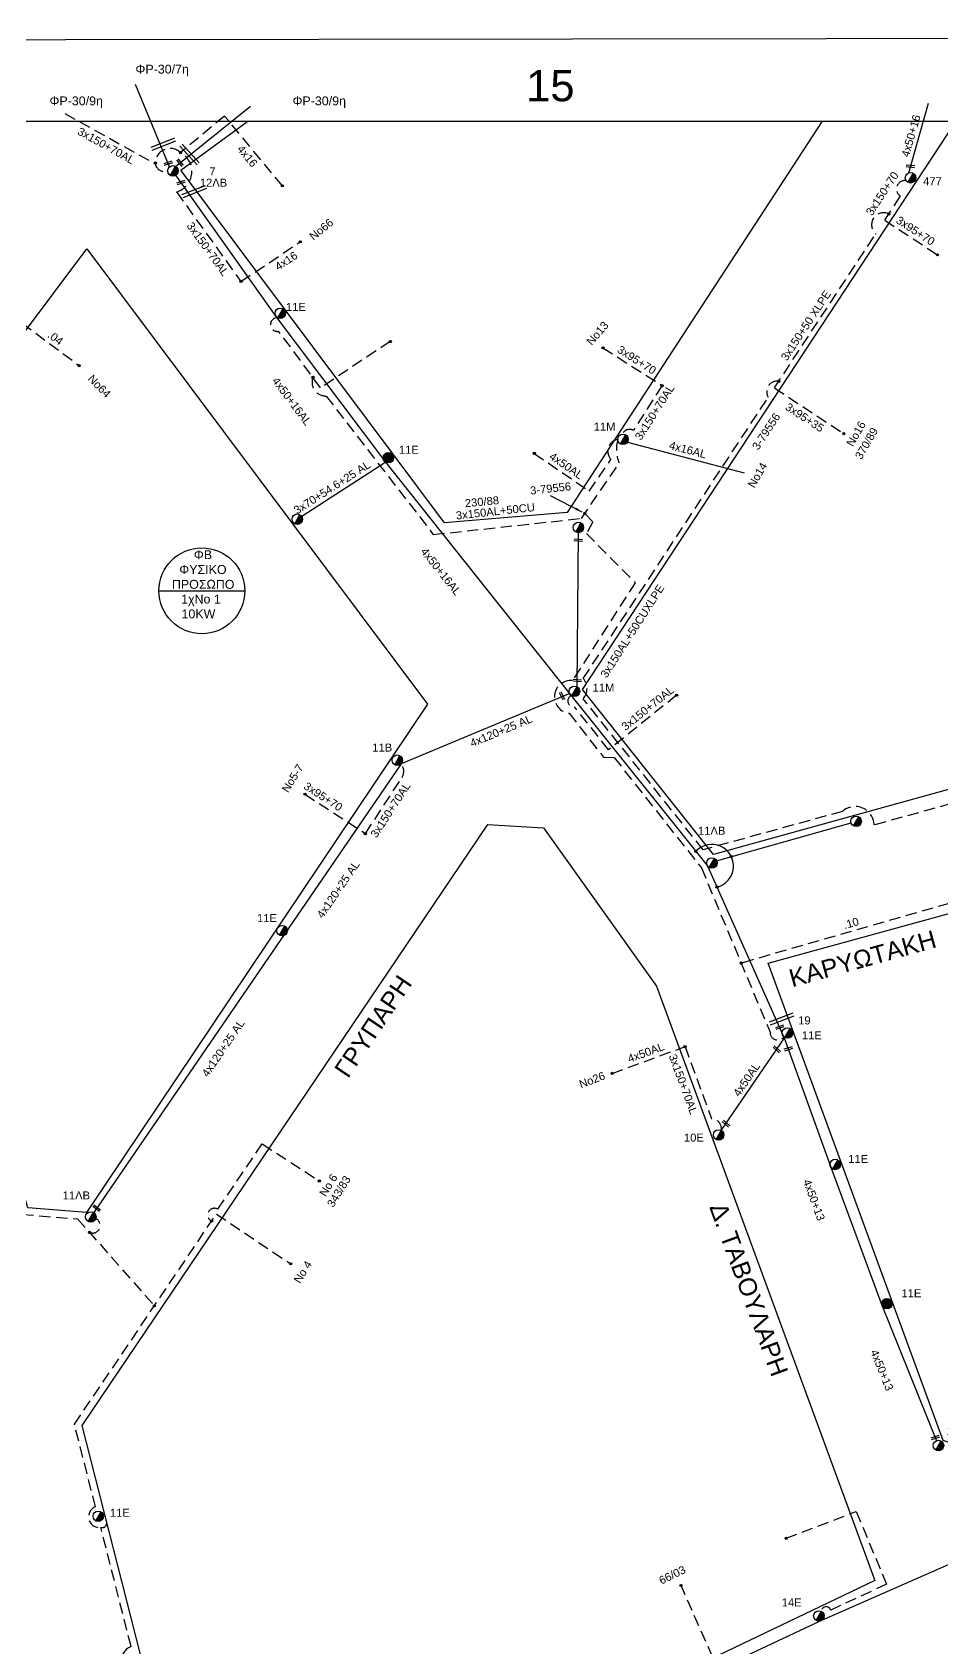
# Model space of a CAD drawing. Header units: millimetres. Extents: x 2910 to 3994, y 712 to 1224.
# Drawn here: x 3362.5 to 3464.7, y 1042.3 to 1223.9 of the extents above; entities that cross this region are included whole.
import ezdxf
from ezdxf.enums import TextEntityAlignment as Align

# ---------------------------------------------------------------- set-up
doc = ezdxf.new("R2010")
doc.units = ezdxf.units.MM
doc.linetypes.add('DASHED', pattern=[19.05, 12.7, -6.35])
for name, color, linetype in [('.04', 7, 'Continuous'), ('.10', 7, 'Continuous'), ('3x150+50 XLPE', 7, 'Continuous'), ('3x150+70', 7, 'Continuous'), ('3x150+70AL', 7, 'Continuous'), ('3x150AL+50CU', 7, 'Continuous'), ('3x150AL+50CUXLPE', 7, 'Continuous'), ('3x70+54.6+25 AL', 7, 'Continuous'), ('3x95+35', 7, 'Continuous'), ('3x95+70', 7, 'Continuous'), ('4x120+25 AL', 7, 'Continuous'), ('4x16', 7, 'Continuous'), ('4x16+16', 7, 'Continuous'), ('4x16AL', 7, 'Continuous'), ('4x50+13', 7, 'Continuous'), ('4x50+16', 7, 'Continuous'), ('4x50+16AL', 7, 'Continuous'), ('4x50AL', 7, 'Continuous'), ('4x6', 7, 'Continuous'), ('text διευθύνσεων', 7, 'Continuous'), ('TEXT ΚΑΛΩΔΙΩΝ', 7, 'Continuous'), ('Άγνωστα', 7, 'Continuous'), ('ΑΓΝΩΣΤΟ ΥΠΟΓΕΙΟ ΚΑΛΩΔΙΟ', 7, 'Continuous'), ('Επιγραφές - Σχήματα', 7, 'Continuous'), ('Μηχανική τομή', 7, 'Continuous'), ('Στύλος Ξύλινος', 7, 'Continuous'), ('Στύλος Ξύλινος @ 1', 7, 'Continuous'), ('Στύλος ΦΜ', 7, 'Continuous'), ('Στύλος ΦΜ @ 1', 7, 'Continuous'), ('Συνδέσεις', 7, 'Continuous'), ('Τομή', 7, 'Continuous'), ('ΥΠΟΒΑΘΡΟ ΔΕΗ', 7, 'Continuous'), ('Υπόβαθρο ΔΕΗ', 7, 'Continuous')]:
    doc.layers.add(name, color=color, linetype=linetype)
doc.styles.get("Standard").update_dxf_attribs({"font": 'arial.ttf'})
doc.linetypes.add('SYN_LINE', pattern='A,0.5,-0.0001,["/\\/\\/\\/",Standard,S=0.1,R=0,X=0,Y=-0.05],-0.25', length=0.7501)
doc.dimstyles.new('ISO-25', dxfattribs={"dimtxt": 2.5, "dimasz": 2.5, "dimexe": 1.25, "dimexo": 0.625, "dimtad": 1, "dimtxsty": 'Standard', "dimcen": 2.5, "dimadec": 0, "dimazin": 0, "dimtfac": 1, "dimtmove": 0, "dimatfit": 3, "dimfxl": 1, "dimarcsym": 0})

# ---------------------------------------------------------------- blocks, each defined once
blk = doc.blocks.new('ΥΠΑΡΧΩΝ ΤΣΙΜΕΝΤΕΝΙΟΣ ΣΤΥΛΟΣ')
at = {"layer": 'Στύλος ΦΜ'}
blk.add_hatch(color=7, dxfattribs=at).paths.add_polyline_path([(-1.29, -2.28, 0.574793), (2.62, 0, 0.268822), (1.3, 2.27)])
at = {"layer": 'Στύλος ΦΜ', "color": 7}
blk.add_line((-1.29, -2.28), (1.3, 2.27), dxfattribs=at)
blk.add_circle((0, 0), 2.62, dxfattribs=at)
at = {"layer": 'Στύλος ΦΜ', "flags": 4}
for tag, p in [('ΑΡΙΘΜΟΣ', (-4.68, 8.05)), ('ΤΥΠΟΣ', (-4.91, 3.03))]:
    blk.add_attdef(tag, p, '', height=4, dxfattribs=at)
blk = doc.blocks.new('ΥΠΑΡΧΩΝ ΞΥΛΙΝΟΣ ΣΤΥΛΟΣ')
at = {"layer": 'Στύλος Ξύλινος'}
h = blk.add_hatch(color=7, dxfattribs=at)
h.paths.add_polyline_path([(-2.62, 0, 0.270008), (-1.29, -2.28), (1.3, 2.27, 0.576266)])
h.paths.add_polyline_path([(-1.29, -2.28, 0.574793), (2.62, 0, 0.268822), (1.3, 2.27)])
at = {"layer": 'Στύλος Ξύλινος', "color": 7}
blk.add_line((-1.29, -2.28), (1.3, 2.27), dxfattribs=at)
blk.add_circle((0, 0), 2.62, dxfattribs=at)
at = {"layer": 'Στύλος Ξύλινος', "flags": 4}
for tag, p in [('ΑΡΙΘΜΟΣ', (-4.91, 8.6)), ('ΤΥΠΟΣ', (-4.85, 3.39))]:
    blk.add_attdef(tag, p, '', height=4, dxfattribs=at)
blk = doc.blocks.new('_ΣΥΝΔΕΣΗ')
at = {"layer": 'Συνδέσεις', "linetype": 'SYN_LINE', "ltscale": 40}
blk.add_hatch(color=256, dxfattribs=at).paths.add_polyline_path([(0.5, -0.01, 1), (-0.5, -0.01, 1)])
at = {"layer": 'Συνδέσεις'}
blk.add_circle((0, -0.01), 0.5, dxfattribs=at)
blk = doc.blocks.new('ΜΗΧΑΝΙΚΗ ΤΟΜΗ')
at = {"layer": 'Μηχανική τομή', "ltscale": 40}
for p, q in [((-1.9, 0.8), (5.7, 0.8)), ((-1.9, -0.8), (5.7, -0.8))]:
    blk.add_line(p, q, dxfattribs=at)
blk = doc.blocks.new('ΤΟΜΗ')
at = {"layer": 'Τομή', "ltscale": 40}
for p, q in [((-5.7, 0), (17.1, 0)), ((-5.7, -2.8), (17.1, -2.8))]:
    blk.add_line(p, q, dxfattribs=at)

msp = doc.modelspace()

# ---------------------------------------------------------------- linework, layer by layer
at = {"layer": '.04', "color": 85, "linetype": 'DASHED', "lineweight": -3, "ltscale": 0.1}
msp.add_lwpolyline([(3361.38, 1191.24), (3367.77, 1186.46)], dxfattribs=at)
at = {"layer": '.10', "color": 1, "linetype": 'DASHED', "lineweight": -3, "ltscale": 0.1}
msp.add_lwpolyline([(3467.35, 1126.52), (3442.16, 1119.27)], dxfattribs=at)
at = {"lineweight": -3, "ltscale": 0.2}
msp.add_line((3376.73, 1161.14), (3386.4, 1161.14), dxfattribs=at)
msp.add_circle((3381.56, 1161.14), 4.83, dxfattribs=at)
at = {"layer": '3x150+50 XLPE', "color": 30, "linetype": 'DASHED', "lineweight": -3, "ltscale": 0.1}
for points in [[(3445.89, 1183.95), (3457.28, 1201.28, -0.873052), (3458.75, 1203.52)], [(3491.45, 1144.32), (3457.1, 1134.81, 0.636167), (3453.54, 1136.34), (3437.89, 1132.01), (3424.4, 1149, 0.37664), (3424.42, 1151.28), (3445.21, 1182.91, -0.643437), (3446.38, 1184.7)]]:
    msp.add_lwpolyline(points, format="xyb", dxfattribs=at)
at = {"layer": '3x150+50 XLPE', "color": 2, "linetype": 'DASHED', "lineweight": -3, "ltscale": 0.1}
msp.add_lwpolyline([(3379.54, 1014.11), (3380.26, 1013.84), (3380.8, 1011.72), (3394.26, 1018.2, 0.512005), (3399.31, 1019.7), (3409.3, 1024.48), (3409.48, 1025.26), (3439.72, 1039.52), (3435.4, 1049.29)], format="xyb", dxfattribs=at)
at = {"layer": '3x150+70', "color": 30, "linetype": 'DASHED', "lineweight": -3, "ltscale": 0.1}
msp.add_lwpolyline([(3458.29, 1202.82), (3460.06, 1205.51, -0.783645), (3460.68, 1207.28)], format="xyb", dxfattribs=at)
at = {"layer": '3x150+70AL', "color": 133, "linetype": 'DASHED', "lineweight": -3, "ltscale": 0.1}
for points in [[(3366.18, 1214.81), (3376.32, 1209.15, 0.44001), (3377.71, 1208.32, -30.075854)], [(3379.16, 1210.41, -0.682945), (3378.71, 1206), (3385.95, 1195.92)]]:
    msp.add_lwpolyline(points, format="xyb", dxfattribs=at)
at = {"layer": '3x150+70AL', "color": 1, "linetype": 'DASHED', "lineweight": -3, "ltscale": 0.1}
for points in [[(3402.72, 1189.17), (3394.91, 1183.97), (3390.19, 1190.33, -1.149947), (3390.08, 1191.84, 1.573481)], [(3433.27, 1184.22), (3430.06, 1179.19, 0.421681), (3428.79, 1178.76, -0.698323)]]:
    msp.add_lwpolyline(points, format="xyb", dxfattribs=at)
at = {"layer": '3x150+70AL', "color": 173, "linetype": 'DASHED', "lineweight": -3, "ltscale": 0.1}
for points in [[(3434.9, 1149.39), (3427.26, 1143.26), (3423.46, 1148.06, -0.865448), (3423.08, 1149.36, 4.652338)], [(3399.94, 1133.84), (3404.05, 1140.15, 0.336655), (3403.94, 1141.67)], [(3357.96, 1100.25, 0.681356), (3359.02, 1099.12), (3361.39, 1091.02), (3367.6, 1090.51), (3376.23, 1080.74)], [(3382.65, 1090.26, -1.038306), (3383.36, 1091.6), (3388.35, 1098.95), (3394.75, 1094.78)], [(3374.44, 1039.15, -0.898159), (3373.61, 1042.42), (3370.2, 1055.82, -0.893515), (3369.61, 1058.14), (3367.25, 1067.41), (3383.19, 1091.06), (3391.54, 1085.45)], [(3368.94, 1088.99, 1.001229), (3369.63, 1090.54, 52.749679)], [(3370.2, 1055.82, 1.053506), (3370.46, 1056.83, 0.005845)]]:
    msp.add_lwpolyline(points, format="xyb", dxfattribs=at)
at = {"layer": '3x150+70AL', "color": 6, "linetype": 'DASHED', "lineweight": -3, "ltscale": 0.1}
msp.add_lwpolyline([(3435.85, 1109.88), (3438.84, 1101.77, -0.451177), (3439.93, 1100.46, -20.790444)], format="xyb", dxfattribs=at)
at = {"layer": '3x150AL+50CU', "color": 1, "linetype": 'DASHED', "lineweight": -3, "ltscale": 0.1}
msp.add_lwpolyline([(3394.04, 1185.15, 0.524638), (3395.52, 1183.04), (3407.57, 1167.47), (3424.21, 1169.28), (3428.45, 1175.52, -0.174031), (3428.29, 1178.16, 100.533234)], format="xyb", dxfattribs=at)
at = {"layer": '3x150AL+50CUXLPE', "color": 1, "linetype": 'DASHED', "lineweight": -3, "ltscale": 0.1}
msp.add_lwpolyline([(3424.59, 1169.85), (3425.5, 1168.89), (3424.77, 1167.59), (3430.25, 1162.05), (3423.21, 1151.05, 0.995096), (3422.82, 1147.38), (3426.69, 1142.45), (3427.88, 1142.4), (3437.69, 1129.99), (3445.41, 1111.5, 0.731765), (3446.97, 1110.97, 50.583886)], format="xyb", dxfattribs=at)
at = {"layer": '3x70+54.6+25 AL', "color": 1, "linetype": 'SYN_LINE', "lineweight": -3, "ltscale": 10}
msp.add_lwpolyline([(3402.23, 1175.59), (3392.78, 1169.51)], dxfattribs=at)
at = {"layer": '3x95+35', "color": 30, "linetype": 'DASHED', "lineweight": -3, "ltscale": 0.1}
msp.add_lwpolyline([(3445.89, 1183.95), (3453.7, 1178.81)], dxfattribs=at)
at = {"layer": '3x95+70', "color": 30, "linetype": 'DASHED', "lineweight": -3, "ltscale": 0.1}
msp.add_lwpolyline([(3458.29, 1202.82), (3464.22, 1198.92)], dxfattribs=at)
at = {"layer": '3x95+70', "color": 1, "linetype": 'DASHED', "lineweight": -3, "ltscale": 0.1}
msp.add_lwpolyline([(3426.63, 1188.46), (3433.27, 1184.22)], dxfattribs=at)
at = {"layer": '3x95+70', "color": 173, "linetype": 'DASHED', "lineweight": -3, "ltscale": 0.1}
msp.add_lwpolyline([(3393.14, 1138.26), (3399.94, 1133.84)], dxfattribs=at)
at = {"layer": '4x120+25 AL', "color": 173, "linetype": 'SYN_LINE', "lineweight": -3, "ltscale": 10}
msp.add_lwpolyline([(3422.89, 1149.59), (3403.94, 1141.67), (3369.41, 1091.22)], dxfattribs=at)
at = {"layer": '4x16', "color": 133, "linetype": 'DASHED', "lineweight": -3, "ltscale": 0.1}
msp.add_lwpolyline([(3390.61, 1206.68), (3384.12, 1214.52), (3379.16, 1210.41, 0.677013), (3376.32, 1209.15, -1.158848)], format="xyb", dxfattribs=at)
msp.add_lwpolyline([(3385.95, 1195.92), (3392.62, 1200.38)], dxfattribs=at)
at = {"layer": '4x16+16', "color": 1, "linetype": 'Continuous', "lineweight": -3, "ltscale": 0.1}
msp.add_lwpolyline([(3423.75, 1150.33), (3423.87, 1167.68)], dxfattribs=at)
at = {"layer": '4x16AL', "color": 1, "linetype": 'SYN_LINE', "lineweight": -3, "ltscale": 10}
msp.add_lwpolyline([(3429.37, 1177.86), (3442.51, 1174.4)], dxfattribs=at)
at = {"layer": '4x50+13', "color": 6, "linetype": 'Continuous', "lineweight": -3, "ltscale": 0.1}
for points in [[(3447.01, 1110.87), (3452.23, 1096.32), (3457.98, 1080.8), (3464.11, 1065.56)], [(3397.2, 1019.89), (3422.26, 1031.79), (3451.22, 1045.37), (3481.21, 1058.57), (3511.02, 1073.9)]]:
    msp.add_lwpolyline(points, dxfattribs=at)
at = {"layer": '4x50+16', "color": 30, "linetype": 'Continuous', "lineweight": -3, "ltscale": 0.1}
msp.add_lwpolyline([(3461, 1208.14), (3463.22, 1215.98)], dxfattribs=at)
at = {"layer": '4x50+16AL', "color": 62, "linetype": 'Continuous', "lineweight": -3, "ltscale": 0.1}
msp.add_lwpolyline([(3377.93, 1208.82), (3374.1, 1218.09)], dxfattribs=at)
at = {"layer": '4x50+16AL', "color": 133, "linetype": 'Continuous', "lineweight": -3, "ltscale": 0.1}
msp.add_lwpolyline([(3378.59, 1208.87), (3387.03, 1215.62)], dxfattribs=at)
at = {"layer": '4x50+16AL', "color": 1, "linetype": 'Continuous', "lineweight": -3, "ltscale": 0.1}
msp.add_lwpolyline([(3446.97, 1110.97), (3438.36, 1130.24), (3422.89, 1149.59), (3402.23, 1175.59), (3389.91, 1191.99), (3378.64, 1207.88)], dxfattribs=at)
at = {"layer": '4x50AL', "color": 1, "linetype": 'DASHED', "lineweight": -3, "ltscale": 0.1}
msp.add_lwpolyline([(3418.91, 1176.59), (3425.09, 1172.36), (3427.52, 1175.91, -0.588659), (3428.29, 1178.16, 10.153078)], format="xyb", dxfattribs=at)
at = {"layer": '4x50AL', "color": 6, "linetype": 'Continuous', "lineweight": -3, "ltscale": 0.1}
msp.add_lwpolyline([(3439.93, 1100.46), (3447.07, 1110.9)], dxfattribs=at)
at = {"layer": '4x50AL', "color": 6, "linetype": 'DASHED', "lineweight": -3, "ltscale": 0.1}
msp.add_lwpolyline([(3427.67, 1106.87), (3435.85, 1109.88)], dxfattribs=at)
at = {"layer": '4x6', "color": 1, "linetype": 'Continuous', "lineweight": -3, "ltscale": 0.1}
msp.add_lwpolyline([(3439.4, 1130.79), (3454.51, 1135.06)], dxfattribs=at)
at = {"layer": 'Άγνωστα', "linetype": 'Continuous', "lineweight": -3, "ltscale": 0.1}
msp.add_lwpolyline([(3993.79, 714.16), (2910.27, 712.76), (2910.26, 1222.54), (3993.11, 1223.94)], close=True, dxfattribs=at)
at = {"layer": 'ΑΓΝΩΣΤΟ ΥΠΟΓΕΙΟ ΚΑΛΩΔΙΟ', "color": 6, "linetype": 'DASHED', "lineweight": -3, "ltscale": 0.1}
msp.add_lwpolyline([(3447.22, 1054.6), (3455.1, 1057.62), (3458.5, 1049.43), (3452.22, 1046.51, 0.880329), (3451.18, 1046.37, 5.684581)], format="xyb", dxfattribs=at)
at = {"layer": 'ΥΠΟΒΑΘΡΟ ΔΕΗ', "color": 7, "lineweight": -3, "ltscale": 0.1}
msp.add_arc((3438.86, 1130.19), 2.44, 283.7288, 137.1315, dxfattribs=at)
at = {"layer": 'Υπόβαθρο ΔΕΗ', "lineweight": -3}
msp.add_lwpolyline([(2916.4, 1211.92), (2916.4, 1213.94), (3915.14, 1213.94), (3915.14, 721.1), (2916.4, 721.1)], close=True, dxfattribs=at)
at = {"layer": 'Υπόβαθρο ΔΕΗ', "linetype": 'Continuous', "lineweight": -3}
for points in [[(3451.25, 1213.94), (3422.62, 1169.96), (3408.81, 1168.78), (3379.18, 1208.44), (3386.72, 1213.94)], [(3470.1, 1213.94), (3518.25, 1186.84), (3495.65, 1147.17), (3439.06, 1131.5), (3424.33, 1150.05), (3466.32, 1213.94)], [(3368.63, 1199.6), (3406.93, 1148.4), (3368.59, 1091.23), (3362, 1091.77), (3358.33, 1104.31), (3349.82, 1124.97), (3340.17, 1145.01), (3334.79, 1154.34), (3368.63, 1199.6)], [(3413.68, 1134.86), (3419.95, 1134.49), (3432.64, 1116.68), (3457.17, 1049.85), (3381.73, 1013.72), (3368.11, 1067.26), (3413.68, 1134.86)], [(3445.2, 1119.27), (3497.14, 1133.54), (3510.57, 1074.55), (3481.09, 1060.13), (3464.84, 1065.59), (3445.2, 1119.27)]]:
    msp.add_lwpolyline(points, dxfattribs=at)

# ---------------------------------------------------------------- block references
at = {"layer": 'Μηχανική τομή', "lineweight": -3, "xscale": 0.1249999999999999, "yscale": 0.1249999999999999, "zscale": 0.2499999999999677}
for p, rotation in [((3377.99, 1209.28), 197.5723511416699), ((3379.28, 1209.1), 131.4787886177794), ((3461.41, 1208.84), 175.0075382070106), ((3379.43, 1207.11), 197.5723511416699), ((3424.09, 1166.79), 175.0075382070106), ((3423.99, 1151.02), 175.0075382070106), ((3422.15, 1149.08), 114.9598556807673), ((3446.71, 1112.12), 197.5723511416699), ((3446.33, 1109.42), 137.0439328760444), ((3447.68, 1109.7), 197.5723511416699), ((3440.63, 1101.05), 137.0439328760444), ((3369.93, 1091.55), 142.3565965072169), ((3464.19, 1065.98), 197.5723511416699)]:
    msp.add_blockref('ΜΗΧΑΝΙΚΗ ΤΟΜΗ', p, dxfattribs=dict(at, rotation=rotation))
at = {"layer": 'Στύλος Ξύλινος @ 1', "lineweight": -3, "ltscale": 40}
ref = msp.add_blockref('ΥΠΑΡΧΩΝ ΞΥΛΙΝΟΣ ΣΤΥΛΟΣ', (3402.52, 1176.1), dxfattribs=dict(at, xscale=0.2250000000000227, yscale=0.2250000000000227, zscale=0.2250000000000227))
ref.add_attrib('ΤΥΠΟΣ', '11E', (3403.7, 1176.55), dxfattribs={"layer": 'Στύλος Ξύλινος', "height": 0.9, "flags": 4})
ref = msp.add_blockref('ΥΠΑΡΧΩΝ ΞΥΛΙΝΟΣ ΣΤΥΛΟΣ', (3458.54, 1080.97), dxfattribs=dict(at, xscale=0.2250000000000227, yscale=0.2250000000000227, zscale=0.2250000000000227))
ref.add_attrib('ΤΥΠΟΣ', '11Ε', (3460.17, 1081.7), dxfattribs={"layer": 'Στύλος Ξύλινος', "height": 0.9, "flags": 4})
at = {"layer": 'Στύλος ΦΜ @ 1', "lineweight": -3, "ltscale": 40}
ref = msp.add_blockref('ΥΠΑΡΧΩΝ ΤΣΙΜΕΝΤΕΝΙΟΣ ΣΤΥΛΟΣ', (3378.3, 1208.36), dxfattribs=dict(at, xscale=0.225, yscale=0.225, zscale=0.225))
ref.add_attrib('ΤΥΠΟΣ', '12ΛΒ', dxfattribs={"layer": 'Στύλος ΦΜ', "height": 0.9, "flags": 4}).set_placement((3381.33, 1206.31), align=Align.BOTTOM_LEFT)
ref.add_attrib('ΑΡΙΘΜΟΣ', '7', (3382.4, 1207.85), dxfattribs={"layer": 'Στύλος ΦΜ', "height": 0.9, "flags": 4})
ref = msp.add_blockref('ΥΠΑΡΧΩΝ ΤΣΙΜΕΝΤΕΝΙΟΣ ΣΤΥΛΟΣ', (3461.19, 1207.58), dxfattribs=dict(at, xscale=0.225, yscale=0.225, zscale=0.225))
ref.add_attrib('ΑΡΙΘΜΟΣ', '477', (3462.6, 1206.74), dxfattribs={"layer": 'Στύλος ΦΜ', "height": 0.9, "flags": 4})
ref = msp.add_blockref('ΥΠΑΡΧΩΝ ΤΣΙΜΕΝΤΕΝΙΟΣ ΣΤΥΛΟΣ', (3390.37, 1192.35), dxfattribs=dict(at, xscale=0.225, yscale=0.225, zscale=0.225))
ref.add_attrib('ΤΥΠΟΣ', '11Ε', dxfattribs={"layer": 'Στύλος ΦΜ', "height": 0.9, "flags": 4}).set_placement((3391.01, 1192.34), align=Align.BOTTOM_LEFT)
ref = msp.add_blockref('ΥΠΑΡΧΩΝ ΤΣΙΜΕΝΤΕΝΙΟΣ ΣΤΥΛΟΣ', (3428.88, 1178.17), dxfattribs=dict(at, xscale=0.225, yscale=0.225, zscale=0.225))
ref.add_attrib('ΤΥΠΟΣ', '11Μ', dxfattribs={"layer": 'Στύλος ΦΜ', "height": 0.9, "flags": 4}).set_placement((3425.59, 1178.88), align=Align.BOTTOM_LEFT)
at = {"layer": 'Στύλος ΦΜ @ 1', "lineweight": -3, "ltscale": 40, "xscale": 0.225, "yscale": 0.225, "zscale": 0.225}
for p in [(3392.28, 1169.19), (3423.87, 1168.26), (3455.08, 1135.22)]:
    msp.add_blockref('ΥΠΑΡΧΩΝ ΤΣΙΜΕΝΤΕΝΙΟΣ ΣΤΥΛΟΣ', p, dxfattribs=at)
at = {"layer": 'Στύλος ΦΜ @ 1', "lineweight": -3, "ltscale": 40}
ref = msp.add_blockref('ΥΠΑΡΧΩΝ ΤΣΙΜΕΝΤΕΝΙΟΣ ΣΤΥΛΟΣ', (3423.43, 1149.83), dxfattribs=dict(at, xscale=0.225, yscale=0.225, zscale=0.225))
ref.add_attrib('ΤΥΠΟΣ', '11M', dxfattribs={"layer": 'Στύλος ΦΜ', "height": 0.9, "flags": 4}).set_placement((3425.47, 1149.53), align=Align.BOTTOM_LEFT)
ref = msp.add_blockref('ΥΠΑΡΧΩΝ ΤΣΙΜΕΝΤΕΝΙΟΣ ΣΤΥΛΟΣ', (3403.52, 1142.09), dxfattribs=dict(at, xscale=0.225, yscale=0.225, zscale=0.225))
ref.add_attrib('ΤΥΠΟΣ', '11B', dxfattribs={"layer": 'Στύλος ΦΜ', "height": 0.9, "flags": 4}).set_placement((3400.71, 1142.79), align=Align.BOTTOM_LEFT)
ref = msp.add_blockref('ΥΠΑΡΧΩΝ ΤΣΙΜΕΝΤΕΝΙΟΣ ΣΤΥΛΟΣ', (3438.87, 1130.53), dxfattribs=dict(at, xscale=0.225, yscale=0.225, zscale=0.225))
ref.add_attrib('ΤΥΠΟΣ', '11ΛΒ', dxfattribs={"layer": 'Στύλος ΦΜ', "height": 0.9, "flags": 4}).set_placement((3437.31, 1133.44), align=Align.BOTTOM_LEFT)
ref = msp.add_blockref('ΥΠΑΡΧΩΝ ΤΣΙΜΕΝΤΕΝΙΟΣ ΣΤΥΛΟΣ', (3390.58, 1122.92), dxfattribs=dict(at, xscale=0.225, yscale=0.225, zscale=0.225))
ref.add_attrib('ΤΥΠΟΣ', '11E', dxfattribs={"layer": 'Στύλος ΦΜ', "height": 0.9, "flags": 4}).set_placement((3387.76, 1123.62), align=Align.BOTTOM_LEFT)
ref = msp.add_blockref('ΥΠΑΡΧΩΝ ΤΣΙΜΕΝΤΕΝΙΟΣ ΣΤΥΛΟΣ', (3447.36, 1111.41), dxfattribs=dict(at, xscale=0.225, yscale=0.225, zscale=0.225))
ref.add_attrib('ΤΥΠΟΣ', '11Ε', dxfattribs={"layer": 'Στύλος ΦΜ', "height": 0.9, "flags": 4}).set_placement((3448.99, 1110.43), align=Align.BOTTOM_LEFT)
ref.add_attrib('ΑΡΙΘΜΟΣ', '19', (3448.56, 1112.38), dxfattribs={"layer": 'Στύλος ΦΜ', "height": 0.9, "flags": 4})
ref = msp.add_blockref('ΥΠΑΡΧΩΝ ΤΣΙΜΕΝΤΕΝΙΟΣ ΣΤΥΛΟΣ', (3439.63, 1099.95), dxfattribs=dict(at, xscale=0.225, yscale=0.225, zscale=0.225))
ref.add_attrib('ΤΥΠΟΣ', '10Ε', dxfattribs={"layer": 'Στύλος ΦΜ', "height": 0.9, "flags": 4}).set_placement((3435.73, 1098.93), align=Align.BOTTOM_LEFT)
ref = msp.add_blockref('ΥΠΑΡΧΩΝ ΤΣΙΜΕΝΤΕΝΙΟΣ ΣΤΥΛΟΣ', (3452.73, 1096.63), dxfattribs=dict(at, xscale=0.225, yscale=0.225, zscale=0.225))
ref.add_attrib('ΤΥΠΟΣ', '11Ε', dxfattribs={"layer": 'Στύλος ΦΜ', "height": 0.9, "flags": 4}).set_placement((3454.19, 1096.53), align=Align.BOTTOM_LEFT)
ref = msp.add_blockref('ΥΠΑΡΧΩΝ ΤΣΙΜΕΝΤΕΝΙΟΣ ΣΤΥΛΟΣ', (3369.08, 1090.73), dxfattribs=dict(at, xscale=0.225, yscale=0.225, zscale=0.225))
ref.add_attrib('ΤΥΠΟΣ', '11ΛΒ', dxfattribs={"layer": 'Στύλος ΦΜ', "height": 0.9, "flags": 4}).set_placement((3365.92, 1092.43), align=Align.BOTTOM_LEFT)
ref = msp.add_blockref('ΥΠΑΡΧΩΝ ΤΣΙΜΕΝΤΕΝΙΟΣ ΣΤΥΛΟΣ', (3464.33, 1065.02), dxfattribs=dict(at, xscale=0.225, yscale=0.225, zscale=0.225))
ref.add_attrib('ΤΥΠΟΣ', '11ΛΒ', dxfattribs={"layer": 'Στύλος ΦΜ', "height": 0.9, "flags": 4}).set_placement((3465.24, 1065.95), align=Align.BOTTOM_LEFT)
ref.add_attrib('ΑΡΙΘΜΟΣ', '93', (3465.57, 1067.5), dxfattribs={"layer": 'Στύλος ΦΜ', "height": 0.9, "flags": 4})
ref = msp.add_blockref('ΥΠΑΡΧΩΝ ΤΣΙΜΕΝΤΕΝΙΟΣ ΣΤΥΛΟΣ', (3369.92, 1057.07), dxfattribs=dict(at, xscale=0.225, yscale=0.225, zscale=0.225))
ref.add_attrib('ΤΥΠΟΣ', '11Ε', dxfattribs={"layer": 'Στύλος ΦΜ', "height": 0.9, "flags": 4}).set_placement((3371.23, 1056.74), align=Align.BOTTOM_LEFT)
ref = msp.add_blockref('ΥΠΑΡΧΩΝ ΤΣΙΜΕΝΤΕΝΙΟΣ ΣΤΥΛΟΣ', (3450.89, 1045.86), dxfattribs=dict(at, xscale=0.225, yscale=0.225, zscale=0.225))
ref.add_attrib('ΤΥΠΟΣ', '14Ε', dxfattribs={"layer": 'Στύλος ΦΜ', "height": 0.9, "flags": 4}).set_placement((3446.72, 1046.66), align=Align.BOTTOM_LEFT)
at = {"layer": 'Συνδέσεις', "lineweight": -3, "xscale": 0.25, "yscale": 0.25, "zscale": 0.25}
for p in [(3379.16, 1210.41), (3376.33, 1209.26), (3390.61, 1206.68), (3458.75, 1203.52), (3392.62, 1200.38), (3464.22, 1198.92), (3385.95, 1195.93), (3402.73, 1189.17), (3426.63, 1188.46), (3367.77, 1186.46), (3394.04, 1185.15), (3446.38, 1184.7), (3433.27, 1184.22), (3453.7, 1178.82), (3418.91, 1176.59), (3424.59, 1169.85), (3434.91, 1149.4), (3393.14, 1138.27), (3399.94, 1133.84), (3437.07, 1131.85), (3441.05, 1131.26), (3439.44, 1127.83), (3442.16, 1119.28), (3435.85, 1109.89), (3427.67, 1106.87), (3394.75, 1094.78), (3382.65, 1090.26), (3368.94, 1088.99), (3391.54, 1085.46), (3376.23, 1080.74), (3447.22, 1054.6), (3435.4, 1049.29)]:
    msp.add_blockref('_ΣΥΝΔΕΣΗ', p, dxfattribs=at)
at = {"layer": 'Τομή', "lineweight": -3, "xscale": 0.125, "yscale": 0.125, "zscale": 0.2499999999999997}
for p, rotation in [((3376.53, 1211.29), 21.32017313285233), ((3379.82, 1210.84), 312.8778198127187), ((3379.99, 1205.95), 21.32017313285233), ((3446, 1112.91), 21.32017313285233)]:
    msp.add_blockref('ΤΟΜΗ', p, dxfattribs=dict(at, rotation=rotation))

# ---------------------------------------------------------------- texts
at = {"layer": 'text διευθύνσεων', "color": 7, "linetype": 'Continuous', "lineweight": -3, "ltscale": 0.1}
for s, rotation, p in [('ΚΑΡΥΩΤΑΚΗ', 15.4773, (3455.8, 1119.78)), ('ΓΡΥΠΑΡΗ', 56.014, (3400.8, 1112.17)), ('Δ. ΤΑΒΟΥΛΑΡΗ', 290.1593, (3443.03, 1082.57))]:
    msp.add_text(s, height=2, rotation=rotation, dxfattribs=at).set_placement(p, align=Align.MIDDLE_CENTER)
at = {"layer": 'TEXT ΚΑΛΩΔΙΩΝ', "color": 7, "linetype": 'Continuous', "lineweight": -3, "ltscale": 0.1}
for s, rotation, p in [('4x50+16', 74.1826, (3461.24, 1212.3)), ('3x150+70AL', 330.8335, (3370.81, 1211.19)), ('4x16', 309.6344, (3386.67, 1210.02)), ('3x150+70', 56.6924, (3458.01, 1205.81)), ('3x150+70AL', 305.715, (3382.23, 1199.57)), ('No66', 39.0991, (3394.98, 1201.79)), ('3x95+70', 326.6924, (3461.75, 1201.62)), ('4x16', 33.7423, (3391.04, 1198.24)), ('3x150+50 XLPE', 56.6924, (3449.43, 1190.98)), ('.04', 323.215, (3365.11, 1189.57)), ('No13', 49.2952, (3426.01, 1190.1)), ('3x95+70', 327.4477, (3430.43, 1187.1)), ('No64', 314.3568, (3370.05, 1184.15)), ('4x50+16AL', 306.9181, (3391.67, 1182.45)), ('3x150+70AL', 57.4477, (3432.43, 1181.22)), ('3-79556', 56.6924, (3444.97, 1179.06)), ('3x95+35', 326.6924, (3449.3, 1180.63)), ('No16', 60.045, (3455.07, 1178.8)), ('370/89', 60.045, (3456.24, 1177.72)), ('4x16AL', 345.2466, (3436.17, 1177)), ('3x70+54.6+25 AL', 32.7581, (3396.19, 1172.77)), ('4x50AL', 325.643, (3422.51, 1175.21)), ('No14', 60.045, (3443.99, 1174.15)), ('230/88', 5.3736, (3413.03, 1171.16)), ('3-79556', 6.2195, (3420.74, 1172.65)), ('3x150AL+50CU', 6.2195, (3414.54, 1170.08)), ('4x50+16AL', 308.4808, (3408.43, 1163.31)), ('3x150AL+50CUXLPE', 57.3802, (3429.93, 1156.61)), ('3x150+70AL', 38.7378, (3431.65, 1147.94)), ('4x120+25 AL', 22.6876, (3415.18, 1145.39)), ('No5-7', 58.4037, (3391.76, 1140.06)), ('3x95+70', 326.9623, (3395.19, 1138)), ('3x150+70AL', 56.9623, (3402.75, 1136.5)), ('4x120+25 AL', 55.613, (3396.87, 1127.55)), ('.10', 16.0616, (3454.51, 1123.76)), ('4x120+25 AL', 55.613, (3383.95, 1109.71)), ('4x50AL', 20.221, (3431.45, 1109.22)), ('3x150+70AL', 290.221, (3435.65, 1105.66)), ('No26', 20.9881, (3425.41, 1106.14)), ('4x50AL', 55.6008, (3442.76, 1106.19)), ('Νο 6', 58.4037, (3395.78, 1094.3)), ('343/83', 58.4037, (3396.95, 1093.6)), ('4x50+13', 290.32, (3450.35, 1092.64)), ('No 4', 58.4037, (3392.9, 1084.54)), ('4x50+13', 291.9277, (3457.98, 1073.5)), ('66/03', 26, (3434.42, 1050.47))]:
    msp.add_text(s, height=0.9, rotation=rotation, dxfattribs=at).set_placement(p, align=Align.MIDDLE_CENTER)
at = {"layer": 'Άγνωστα', "color": 7, "lineweight": -3}
note = msp.add_mtext_dynamic_manual_height_columns('ΦΡ-30/7η\\P', width=1.8, gutter_width=2.31, heights=[0.73, 0], dxfattribs=dict(at, insert=(3369.99, 1220.3), char_height=1, attachment_point=1))
note = msp.add_mtext_dynamic_manual_height_columns('ΦΡ-30/9η\\P', width=1.8, gutter_width=2.31, heights=[0.73, 0], dxfattribs=dict(at, insert=(3360.33, 1216.73), char_height=1, attachment_point=1))
note = msp.add_mtext_dynamic_manual_height_columns('ΦΡ-30/9η\\P', width=1.8, gutter_width=2.31, heights=[0.73, 0], dxfattribs=dict(at, insert=(3387.64, 1216.73), char_height=1, attachment_point=1))
at = {"layer": 'Επιγραφές - Σχήματα', "lineweight": -3, "ltscale": 0.2, "insert": (3418, 1219.69), "char_height": 3.5, "width": 9.8359, "attachment_point": 1}
msp.add_mtext('15', dxfattribs=at)
at = {"layer": 'Υπόβαθρο ΔΕΗ', "lineweight": -3, "char_height": 1, "width": 17.2548, "attachment_point": 1}
for s, insert in [('{\\W8.64836; }ΦΒ \\P{\\W4.42067; }ΦΥΣΙΚΟ \\P{\\W2.28183; }ΠΡΟΣΩΠΟ', (3377.31, 1165.7)), ('{\\W5.64925; }1χΝο 1\\P{\\W5.75643; }10KW', (3377.04, 1160.71))]:
    msp.add_mtext(s, dxfattribs=dict(at, insert=insert))

# ---------------------------------------------------------------- leaders
at = {"layer": 'Επιγραφές - Σχήματα', "ltscale": 40}
msp.add_leader([(3424.31, 1170), (3420.72, 1171.8)], dimstyle='ISO-25', override={"dimasz": 0.8, "dimtad": 0}, dxfattribs=at)

doc.saveas('drawing.dxf')
